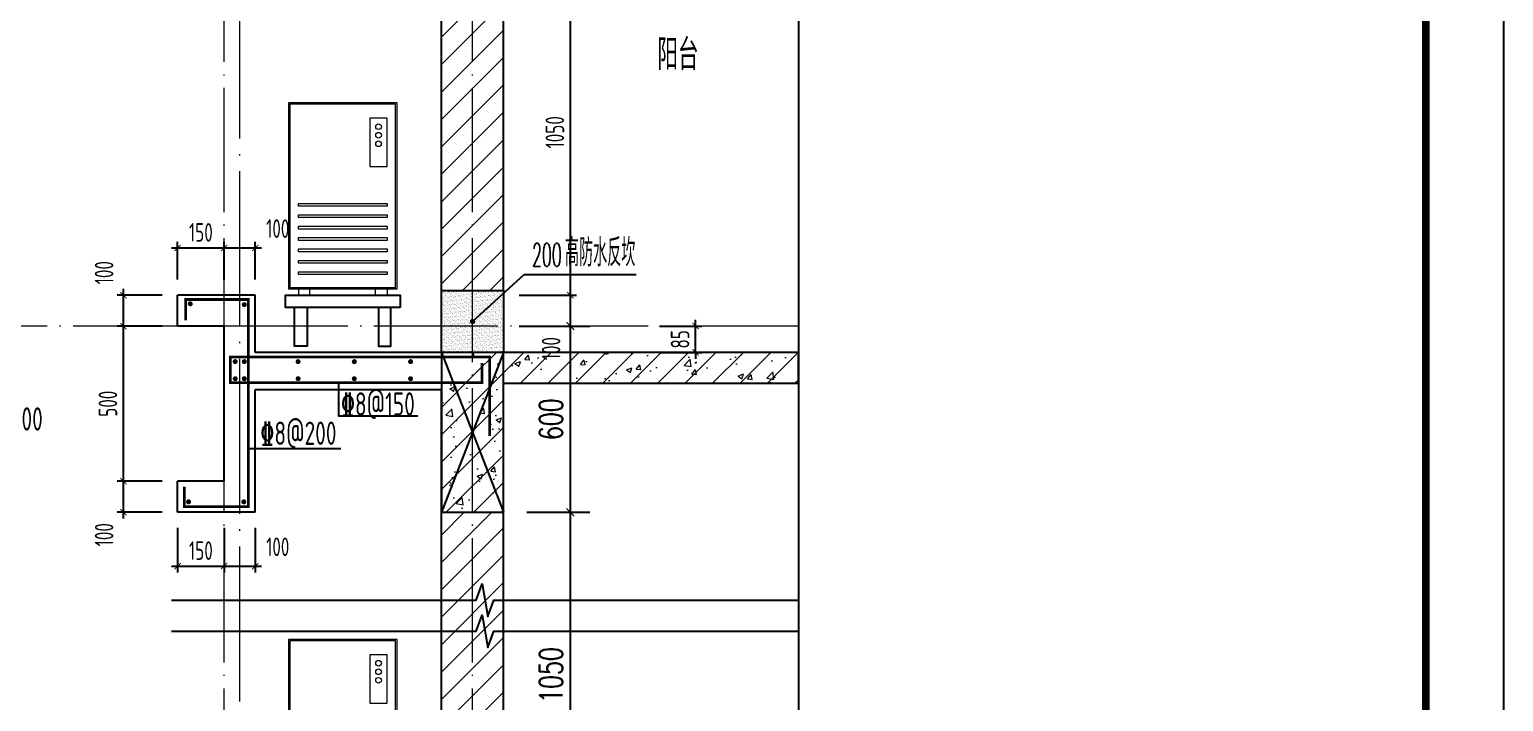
# Model space of a CAD drawing. Extents: x -668857 to 185752, y -270966 to 286822.
# Drawn here: x 69553 to 74301, y 133674 to 135841 of the extents above; entities that cross this region are included whole.
import ezdxf

# ---------------------------------------------------------------- set-up
doc = ezdxf.new("R2010")
doc.units = 0
doc.header["$LTSCALE"] = 1000
doc.linetypes.add('DOTE', pattern=[2.42, 2, -0.2, 0.02, -0.2])
doc.layers.get('0').update_dxf_attribs({"linetype": 'CONTINUOUS'})
doc.layers.get('DEFPOINTS').update_dxf_attribs({"linetype": 'CONTINUOUS'})
for name, color, linetype in [('DIM', 2, 'CONTINUOUS'), ('DIM_IDEN', 67, 'CONTINUOUS'), ('DIM_SYMB', 3, 'CONTINUOUS'), ('PUB_DIM', 3, 'CONTINUOUS'), ('PUB_TEXT', 2, 'CONTINUOUS'), ('REIN', 6, 'CONTINUOUS'), ('S-大样-砼线', 7, 'CONTINUOUS'), ('S-引出线', 40, 'CONTINUOUS'), ('TEXT', 2, 'CONTINUOUS'), ('WALL', 5, 'CONTINUOUS'), ('空调外机', 8, 'CONTINUOUS'), ('立面-看线', 251, 'CONTINUOUS')]:
    doc.layers.add(name, color=color, linetype=linetype)
for name, color, linetype, lineweight in [('DOTE', 19, 'DOTE', 9), ('PUB_HATCH', 8, 'CONTINUOUS', 9), ('图框', 9, 'CONTINUOUS', 18), ('平面-空调室外机', 143, 'CONTINUOUS', 9)]:
    doc.layers.add(name, color=color, linetype=linetype, lineweight=lineweight)
doc.layers.add('yichutu', color=7, linetype='CONTINUOUS', true_color=0xffffff)
doc.styles.add('_TCH_DIM_T3', font='SIMPLEX', dxfattribs={"width": 0.705882, "bigfont": 'GBCBIG'})
doc.styles.add('DIM_FONT_T3', font='SIMPLEX', dxfattribs={"width": 0.705882, "bigfont": 'GBCBIG'})
doc.styles.add('TSSD_DIMENSION', font='Tssdeng.shx', dxfattribs={"width": 0.7, "bigfont": 'tssdchn.shx'})
doc.styles.add('TSSD_REIN', font='tssdeng.shx', dxfattribs={"width": 0.7, "height": 300, "bigfont": 'tssdchn.shx'})
doc.dimstyles.new('_TCH_ARCH&&25', dxfattribs={"dimtxt": 74.375, "dimasz": 25, "dimexe": 62.5, "dimexo": 75, "dimgap": 25, "dimtad": 1, "dimdec": 0, "dimzin": 0, "dimdsep": 46, "dimtxsty": '_TCH_DIM_T3', "dimblk": 'ARCHTICK', "dimcen": 0.09, "dimclrt": 7, "dimazin": 0, "dimtfac": 1, "dimtdec": 0, "dimtix": 1, "dimtmove": 2, "dimatfit": 3, "dimldrblk": 'ARCHTICK', "dimfxl": 1, "dimtolj": 1, "dimtzin": 0, "dimarcsym": 0})
doc.dimstyles.new('TSSD_20_20', dxfattribs={"dimtxt": 60, "dimasz": 20, "dimexe": 20, "dimexo": 50, "dimgap": 20, "dimtad": 1, "dimdec": 0, "dimzin": 0, "dimdsep": 46, "dimtxsty": 'TSSD_DIMENSION', "dimblk": 'ARCHTICK', "dimblk1": 'ARCHTICK', "dimblk2": 'ARCHTICK', "dimcen": 0, "dimdle": 20, "dimclrt": 7, "dimadec": 0, "dimazin": 0, "dimtfac": 1, "dimtdec": 0, "dimtix": 1, "dimtmove": 2, "dimatfit": 3, "dimfxl": 1, "dimtolj": 1, "dimtzin": 0, "dimarcsym": 0})
pattern_1 = [(45, (-525879.05, 291727.59), (-44.194174, 44.194174), []), (50, (-525879.05, 291727.59), (179.315046, -15.688034), [18.75, -206.25]), (355, (-525879.05, 291727.6), (-34.687833, 188.048033), [15, -165]), (100.4514, (-525864.1, 291726.28), (144.627345, 172.359886), [15.93505, -175.28553]), (46.1842, (-525879.05, 291777.6), (266.81026, -41.37975), [28.125, -309.375]), (96.6356, (-525856.82, 291774.14), (233.66568, 243.52947), [23.90257, -262.92825]), (351.1842, (-525879.05, 291777.6), (233.66549, 243.52965), [22.5, -247.5]), (21, (-525854.05, 291765.09), (149.226763, -100.654723), [18.75, -206.25]), (326, (-525854.05, 291765.1), (60.828833, 181.28751), [15, -165]), (71.4514, (-525841.61, 291756.7), (210.055657, 80.632624), [15.93505, -175.28553]), (37.5, (-525879.05, 291727.59), (3.039964, 83.2234635), [0, -163, 0, -167.5, 0, -165.625]), (7.5, (-525879.05, 291727.59), (65.767384, 98.602928), [0, -95.5, 0, -159.25, 0, -63.125]), (327.5, (-525934.8, 291727.59), (133.455609, -5.638718), [0, -62.5, 0, -195, 0, -258.75]), (317.5, (-525959.8, 291727.59), (145.796542, 25.026246), [0, -81.25, 0, -129.5, 0, -183.75])]

# ---------------------------------------------------------------- blocks, each defined once
blk = doc.blocks.new('GFDDDDRG')
at = {"layer": '图框'}
blk.add_lwpolyline([(923309.8, -107437), (923309.8, -159999.5), (893609.8, -159999.5), (893609.8, -107437)], close=True, dxfattribs=at)
blk.add_lwpolyline([(923309.8, -107437), (923309.8, -159999.5), (893609.8, -159999.5), (893609.8, -107437)], close=True, dxfattribs=at)
at = {"layer": '图框', "const_width": 50}
blk.add_lwpolyline([(894109.8, -159499.5), (922809.8, -159499.5), (922809.8, -108687), (894109.8, -108687)], close=True, dxfattribs=at)
blk = doc.blocks.new('yct-1051-594-26275-14850-25-1002.0')
at = {"layer": 'yichutu', "color": 7, "true_color": 0xffffff}
blk.add_lwpolyline([(0, 0), (0, 14850), (26275, 14850), (26275, 0)], close=True, dxfattribs=at)
blk = doc.blocks.new('kongtiao')
for p, q in [((-338.7, 49), (-338.7, -550.8)), ((11, 49), (-338.7, 49)), ((11, -550.8), (11, 49)), ((-334.1, 44.4), (-334.1, -546.2)), ((6.4, 44.4), (-334.1, 44.4)), ((6.4, -546.2), (6.4, 44.4)), ((-76.2, -0.5), (-76.2, -156.5)), ((-21.1, -0.5), (-76.2, -0.5)), ((-21.1, -156.5), (-21.1, -0.5)), ((-76.2, -156.5), (-21.1, -156.5)), ((-338.7, -550.8), (11, -550.8)), ((-334.1, -546.2), (6.4, -546.2)), ((-306.6, -550.8), (-306.6, -571.2)), ((-269.8, -571.2), (-269.8, -550.8)), ((-57.9, -571.2), (-57.9, -550.8)), ((-21.1, -550.8), (-21.1, -571.2)), ((-306.6, -571.2), (-269.8, -571.2)), ((-21.1, -571.2), (-57.9, -571.2))]:
    blk.add_line(p, q)
for points in [[(-306.6, -275.4), (-21.1, -275.4), (-21.1, -284.6), (-306.6, -284.6)], [(-306.6, -312.1), (-21.1, -312.1), (-21.1, -321.3), (-306.6, -321.3)], [(-306.6, -348.8), (-21.1, -348.8), (-21.1, -358), (-306.6, -358)], [(-306.6, -385.6), (-21.1, -385.6), (-21.1, -394.7), (-306.6, -394.7)], [(-306.6, -422.3), (-21.1, -422.3), (-21.1, -431.5), (-306.6, -431.5)], [(-306.6, -459), (-21.1, -459), (-21.1, -468.2), (-306.6, -468.2)], [(-306.6, -495.7), (-21.1, -495.7), (-21.1, -504.9), (-306.6, -504.9)]]:
    blk.add_lwpolyline(points, close=True)
for centre in [(-48.7, -28), (-48.7, -55.6), (-48.7, -83.1)]:
    blk.add_circle(centre, 9.18)
blk = doc.blocks.new('_ArchTick')
at = {"color": 0, "linetype": 'ByBlock', "const_width": 0.15}
blk.add_lwpolyline([(-0.5, -0.5), (0.5, 0.5)], dxfattribs=at)
blk = doc.blocks.new('*D1392')
at = {"layer": 'DEFPOINTS', "color": 0, "transparency": 16777216}
for p in [(895181.9, -114386.1), (895397.2, -114386.1), (895181.9, -114986.1)]:
    blk.add_point(p, dxfattribs=at)
at = {"layer": 'PUB_DIM', "color": 0, "lineweight": -2, "transparency": 16777216}
for p, q in [((895256.9, -114386.1), (895459.7, -114386.1)), ((895397.2, -114986.1), (895397.2, -114386.1)), ((895256.9, -114986.1), (895459.7, -114986.1))]:
    blk.add_line(p, q, dxfattribs=at)
at = {"layer": 'PUB_DIM', "color": 0, "lineweight": -2, "transparency": 16777216, "xscale": 25, "yscale": 25, "zscale": 25}
for p, rotation in [((895397.2, -114386.1), 90), ((895397.2, -114986.1), 270)]:
    blk.add_blockref('_ArchTick', p, dxfattribs=dict(at, rotation=rotation))
at = {"layer": 'PUB_DIM', "color": 7, "transparency": 16777216, "insert": (895335, -114686.1), "char_height": 74.38, "attachment_point": 5, "rotation": 90, "style": '_TCH_DIM_T3'}
blk.add_mtext('\\A1;600', dxfattribs=at)
blk = doc.blocks.new('*D1393')
at = {"layer": 'DEFPOINTS', "color": 0, "transparency": 16777216}
for p in [(895181.9, -114986.1), (895397.2, -114986.1), (895181.9, -116036.1)]:
    blk.add_point(p, dxfattribs=at)
at = {"layer": 'PUB_DIM', "color": 0, "lineweight": -2, "transparency": 16777216}
for p, q in [((895256.9, -114986.1), (895459.7, -114986.1)), ((895397.2, -116036.1), (895397.2, -114986.1)), ((895256.9, -116036.1), (895459.7, -116036.1))]:
    blk.add_line(p, q, dxfattribs=at)
at = {"layer": 'PUB_DIM', "color": 0, "lineweight": -2, "transparency": 16777216, "xscale": 25, "yscale": 25, "zscale": 25}
for p, rotation in [((895397.2, -114986.1), 90), ((895397.2, -116036.1), 270)]:
    blk.add_blockref('_ArchTick', p, dxfattribs=dict(at, rotation=rotation))
at = {"layer": 'PUB_DIM', "color": 7, "transparency": 16777216, "insert": (895335, -115511.1), "char_height": 74.38, "attachment_point": 5, "rotation": 90, "style": '_TCH_DIM_T3'}
blk.add_mtext('\\A1;1050', dxfattribs=at)
blk = doc.blocks.new('*D1835')
at = {"layer": 'DEFPOINTS', "color": 0, "transparency": 16777216}
for p in [(70180.1, 135136.9), (70030.1, 134984.6), (70180.1, 134984.6)]:
    blk.add_point(p, dxfattribs=at)
at = {"layer": 'DIM', "color": 0, "lineweight": -2, "transparency": 16777216}
for p, q in [((70030.1, 135034.6), (70030.1, 135156.9)), ((70180.1, 135034.6), (70180.1, 135156.9)), ((70010.1, 135136.9), (70200.1, 135136.9))]:
    blk.add_line(p, q, dxfattribs=at)
at = {"layer": 'DIM', "color": 0, "lineweight": -2, "transparency": 16777216, "xscale": 20, "yscale": 20, "zscale": 20, "rotation": 180}
blk.add_blockref('_ArchTick', (70030.1, 135136.9), dxfattribs=at)
at = {"layer": 'DIM', "color": 0, "lineweight": -2, "transparency": 16777216, "xscale": 20, "yscale": 20, "zscale": 20}
blk.add_blockref('_ArchTick', (70180.1, 135136.9), dxfattribs=at)
at = {"layer": 'DIM', "color": 7, "transparency": 16777216, "insert": (70105.1, 135186.9), "char_height": 60, "attachment_point": 5, "style": 'TSSD_DIMENSION'}
blk.add_mtext('\\A1;150', dxfattribs=at)
blk = doc.blocks.new('*D1836')
at = {"layer": 'DEFPOINTS', "color": 0, "transparency": 16777216}
for p in [(70280.1, 135136.9), (70180.1, 134984.6), (70280.1, 134984.6)]:
    blk.add_point(p, dxfattribs=at)
at = {"layer": 'DIM', "color": 0, "lineweight": -2, "transparency": 16777216}
for p, q in [((70180.1, 135034.6), (70180.1, 135156.9)), ((70280.1, 135034.6), (70280.1, 135156.9)), ((70160.1, 135136.9), (70300.1, 135136.9))]:
    blk.add_line(p, q, dxfattribs=at)
at = {"layer": 'DIM', "color": 0, "lineweight": -2, "transparency": 16777216, "xscale": 20, "yscale": 20, "zscale": 20, "rotation": 180}
blk.add_blockref('_ArchTick', (70180.1, 135136.9), dxfattribs=at)
at = {"layer": 'DIM', "color": 0, "lineweight": -2, "transparency": 16777216, "xscale": 20, "yscale": 20, "zscale": 20}
blk.add_blockref('_ArchTick', (70280.1, 135136.9), dxfattribs=at)
at = {"layer": 'DIM', "color": 7, "transparency": 16777216, "insert": (70352.6, 135199.1), "char_height": 60, "attachment_point": 5, "style": 'TSSD_DIMENSION'}
blk.add_mtext('\\A1;100', dxfattribs=at)
blk = doc.blocks.new('*D1837')
at = {"layer": 'DEFPOINTS', "color": 0, "transparency": 16777216}
for p in [(70030.1, 134284.5), (70180.1, 134284.5), (70180.1, 134110.8)]:
    blk.add_point(p, dxfattribs=at)
at = {"layer": 'DIM', "color": 0, "lineweight": -2, "transparency": 16777216}
for p, q in [((70030.1, 134234.5), (70030.1, 134090.8)), ((70180.1, 134234.5), (70180.1, 134090.8)), ((70010.1, 134110.8), (70200.1, 134110.8))]:
    blk.add_line(p, q, dxfattribs=at)
at = {"layer": 'DIM', "color": 0, "lineweight": -2, "transparency": 16777216, "xscale": 20, "yscale": 20, "zscale": 20, "rotation": 180}
blk.add_blockref('_ArchTick', (70030.1, 134110.8), dxfattribs=at)
at = {"layer": 'DIM', "color": 0, "lineweight": -2, "transparency": 16777216, "xscale": 20, "yscale": 20, "zscale": 20}
blk.add_blockref('_ArchTick', (70180.1, 134110.8), dxfattribs=at)
at = {"layer": 'DIM', "color": 7, "transparency": 16777216, "insert": (70105.1, 134160.8), "char_height": 60, "attachment_point": 5, "style": 'TSSD_DIMENSION'}
blk.add_mtext('\\A1;150', dxfattribs=at)
blk = doc.blocks.new('*D1838')
at = {"layer": 'DEFPOINTS', "color": 0, "transparency": 16777216}
for p in [(70180.1, 134284.5), (70280.1, 134284.5), (70280.1, 134110.8)]:
    blk.add_point(p, dxfattribs=at)
at = {"layer": 'DIM', "color": 0, "lineweight": -2, "transparency": 16777216}
for p, q in [((70180.1, 134234.5), (70180.1, 134090.8)), ((70280.1, 134234.5), (70280.1, 134090.8)), ((70160.1, 134110.8), (70300.1, 134110.8))]:
    blk.add_line(p, q, dxfattribs=at)
at = {"layer": 'DIM', "color": 0, "lineweight": -2, "transparency": 16777216, "xscale": 20, "yscale": 20, "zscale": 20, "rotation": 180}
blk.add_blockref('_ArchTick', (70180.1, 134110.8), dxfattribs=at)
at = {"layer": 'DIM', "color": 0, "lineweight": -2, "transparency": 16777216, "xscale": 20, "yscale": 20, "zscale": 20}
blk.add_blockref('_ArchTick', (70280.1, 134110.8), dxfattribs=at)
at = {"layer": 'DIM', "color": 7, "transparency": 16777216, "insert": (70352.6, 134173), "char_height": 60, "attachment_point": 5, "style": 'TSSD_DIMENSION'}
blk.add_mtext('\\A1;100', dxfattribs=at)
blk = doc.blocks.new('*D1839')
at = {"layer": 'DEFPOINTS', "color": 0, "transparency": 16777216}
for p in [(69855.5, 134984.5), (70030.1, 134984.5), (70030.1, 134884.5)]:
    blk.add_point(p, dxfattribs=at)
at = {"layer": 'DIM', "color": 0, "lineweight": -2, "transparency": 16777216}
for p, q in [((69855.5, 134864.5), (69855.5, 135004.5)), ((69980.1, 134984.5), (69835.5, 134984.5)), ((69980.1, 134884.5), (69835.5, 134884.5))]:
    blk.add_line(p, q, dxfattribs=at)
at = {"layer": 'DIM', "color": 0, "lineweight": -2, "transparency": 16777216, "xscale": 20, "yscale": 20, "zscale": 20}
for p, rotation in [((69855.5, 134984.5), 90), ((69855.5, 134884.5), 270)]:
    blk.add_blockref('_ArchTick', p, dxfattribs=dict(at, rotation=rotation))
at = {"layer": 'DIM', "color": 7, "transparency": 16777216, "insert": (69793.3, 135057), "char_height": 60, "attachment_point": 5, "rotation": 90, "style": 'TSSD_DIMENSION'}
blk.add_mtext('\\A1;100', dxfattribs=at)
blk = doc.blocks.new('*D1840')
at = {"layer": 'DEFPOINTS', "color": 0, "transparency": 16777216}
for p in [(69855.5, 134884.5), (70030.1, 134884.5), (70030.1, 134384.5)]:
    blk.add_point(p, dxfattribs=at)
at = {"layer": 'DIM', "color": 0, "lineweight": -2, "transparency": 16777216}
for p, q in [((69980.1, 134884.5), (69835.5, 134884.5)), ((69855.5, 134364.5), (69855.5, 134904.5)), ((69980.1, 134384.5), (69835.5, 134384.5))]:
    blk.add_line(p, q, dxfattribs=at)
at = {"layer": 'DIM', "color": 0, "lineweight": -2, "transparency": 16777216, "xscale": 20, "yscale": 20, "zscale": 20}
for p, rotation in [((69855.5, 134884.5), 90), ((69855.5, 134384.5), 270)]:
    blk.add_blockref('_ArchTick', p, dxfattribs=dict(at, rotation=rotation))
at = {"layer": 'DIM', "color": 7, "transparency": 16777216, "insert": (69805.5, 134634.5), "char_height": 60, "attachment_point": 5, "rotation": 90, "style": 'TSSD_DIMENSION'}
blk.add_mtext('\\A1;500', dxfattribs=at)
blk = doc.blocks.new('*D1841')
at = {"layer": 'DEFPOINTS', "color": 0, "transparency": 16777216}
for p in [(69855.5, 134384.5), (70030.1, 134384.5), (70030.1, 134284.5)]:
    blk.add_point(p, dxfattribs=at)
at = {"layer": 'DIM', "color": 0, "lineweight": -2, "transparency": 16777216}
for p, q in [((69980.1, 134384.5), (69835.5, 134384.5)), ((69855.5, 134264.5), (69855.5, 134404.5)), ((69980.1, 134284.5), (69835.5, 134284.5))]:
    blk.add_line(p, q, dxfattribs=at)
at = {"layer": 'DIM', "color": 0, "lineweight": -2, "transparency": 16777216, "xscale": 20, "yscale": 20, "zscale": 20}
for p, rotation in [((69855.5, 134384.5), 90), ((69855.5, 134284.5), 270)]:
    blk.add_blockref('_ArchTick', p, dxfattribs=dict(at, rotation=rotation))
at = {"layer": 'DIM', "color": 7, "transparency": 16777216, "insert": (69793.3, 134212.1), "char_height": 60, "attachment_point": 5, "rotation": 90, "style": 'TSSD_DIMENSION'}
blk.add_mtext('\\A1;100', dxfattribs=at)
blk = doc.blocks.new('*D1842')
at = {"layer": 'DEFPOINTS', "color": 0, "transparency": 16777216}
for p in [(71532.8, 134884.6), (71698.8, 134884.6), (71532.8, 134799.6)]:
    blk.add_point(p, dxfattribs=at)
at = {"layer": 'DIM', "color": 0, "lineweight": -2, "transparency": 16777216}
for p, q in [((71582.8, 134884.6), (71718.8, 134884.6)), ((71698.8, 134884.6), (71698.8, 134904.6)), ((71698.8, 134799.6), (71698.8, 134884.6)), ((71582.8, 134799.6), (71718.8, 134799.6)), ((71698.8, 134799.6), (71698.8, 134779.6))]:
    blk.add_line(p, q, dxfattribs=at)
at = {"layer": 'DIM', "color": 0, "lineweight": -2, "transparency": 16777216, "xscale": 20, "yscale": 20, "zscale": 20}
for p, rotation in [((71698.8, 134884.6), 270), ((71698.8, 134799.6), 90)]:
    blk.add_blockref('_ArchTick', p, dxfattribs=dict(at, rotation=rotation))
at = {"layer": 'DIM', "color": 7, "transparency": 16777216, "insert": (71648.8, 134842.1), "char_height": 60, "attachment_point": 5, "rotation": 90, "style": 'TSSD_DIMENSION'}
blk.add_mtext('\\A1;85', dxfattribs=at)
blk = doc.blocks.new('*D1849')
at = {"layer": 'DEFPOINTS', "color": 0, "transparency": 16777216}
for p in [(71080.1, 136034.6), (71295.4, 136034.6), (71080.1, 134984.6)]:
    blk.add_point(p, dxfattribs=at)
at = {"layer": 'DIM', "color": 0, "lineweight": -2, "transparency": 16777216}
for p, q in [((71295.4, 134964.6), (71295.4, 136054.6)), ((71130.1, 136034.6), (71315.4, 136034.6)), ((71130.1, 134984.6), (71315.4, 134984.6))]:
    blk.add_line(p, q, dxfattribs=at)
at = {"layer": 'DIM', "color": 0, "lineweight": -2, "transparency": 16777216, "xscale": 20, "yscale": 20, "zscale": 20}
for p, rotation in [((71295.4, 136034.6), 90), ((71295.4, 134984.6), 270)]:
    blk.add_blockref('_ArchTick', p, dxfattribs=dict(at, rotation=rotation))
at = {"layer": 'DIM', "color": 7, "transparency": 16777216, "insert": (71245.4, 135509.6), "char_height": 60, "attachment_point": 5, "rotation": 90, "style": 'TSSD_DIMENSION'}
blk.add_mtext('\\A1;1050', dxfattribs=at)
blk = doc.blocks.new('*D1850')
at = {"layer": 'DEFPOINTS', "color": 0, "transparency": 16777216}
for p in [(71080.1, 134984.6), (71295.4, 134984.6), (71080.1, 134884.6)]:
    blk.add_point(p, dxfattribs=at)
at = {"layer": 'DIM', "color": 0, "lineweight": -2, "transparency": 16777216}
for p, q in [((71295.4, 134864.6), (71295.4, 135004.6)), ((71130.1, 134984.6), (71315.4, 134984.6)), ((71130.1, 134884.6), (71315.4, 134884.6))]:
    blk.add_line(p, q, dxfattribs=at)
at = {"layer": 'DIM', "color": 0, "lineweight": -2, "transparency": 16777216, "xscale": 20, "yscale": 20, "zscale": 20}
for p, rotation in [((71295.4, 134984.6), 90), ((71295.4, 134884.6), 270)]:
    blk.add_blockref('_ArchTick', p, dxfattribs=dict(at, rotation=rotation))
at = {"layer": 'DIM', "color": 7, "transparency": 16777216, "insert": (71233.2, 134812.1), "char_height": 60, "attachment_point": 5, "rotation": 90, "style": 'TSSD_DIMENSION'}
blk.add_mtext('\\A1;100', dxfattribs=at)
blk = doc.blocks.new('20210809.02275603')
at = {"layer": 'REIN', "const_width": 9}
for points in [[(88254.7, 67181.9), (88254.7, 67248.8), (88457.1, 67248.8), (88457.1, 66580.9), (88250.3, 66580.9), (88250.3, 66645.6)], [(89233.9, 66808.4), (89233.9, 67063.1), (88398.8, 67063.1), (88398.8, 66980.3), (89209.6, 66980.3), (89209.6, 67044.5)]]:
    blk.add_lwpolyline(points, dxfattribs=at)
at = {"layer": 'REIN', "const_width": 8}
for points in [[(88265.7, 67235, 1), (88273.7, 67235, 1)], [(88439.8, 67232.2, 1), (88447.8, 67232.2, 1)], [(88410.4, 67048.5, 1), (88418.4, 67048.5, 1)], [(88439.8, 67048.5, 1), (88447.8, 67048.5, 1)], [(88613, 67048.5, 1), (88621, 67048.5, 1)], [(88794.1, 67048.5, 1), (88802.1, 67048.5, 1)], [(88975.4, 67048.5, 1), (88983.4, 67048.5, 1)], [(88410.4, 66993.5, 1), (88418.4, 66993.5, 1)], [(88439.8, 66993.5, 1), (88447.8, 66993.5, 1)], [(88613, 66993.5, 1), (88621, 66993.5, 1)], [(88794.1, 66993.5, 1), (88802.1, 66993.5, 1)], [(88975.4, 66993.5, 1), (88983.4, 66993.5, 1)], [(88260.3, 66596.4, 1), (88268.3, 66596.4, 1)], [(88438, 66596.4, 1), (88446, 66596.4, 1)]]:
    blk.add_lwpolyline(points, format="xyb", close=True, dxfattribs=at)
at = {"layer": 'S-引出线'}
blk.add_line((88457.1, 66768.4), (88755, 66768.4), dxfattribs=at)
blk.add_lwpolyline([(88746.9, 66980.3), (88746.9, 66873.3), (89002.9, 66873.3)], dxfattribs=at)
at = {"layer": 'TEXT', "style": 'TSSD_REIN', "width": 0.7}
for s, p in [('%%1328@150', (88755.1, 66874.3)), ('未注明分布钢筋为%%1326@200', (87152, 66826.2)), ('\x848@200', (88495.7, 66780.1))]:
    blk.add_text(s, height=75, rotation=0, dxfattribs=at).set_placement(p)
blk = doc.blocks.new('20210902.15310781')
at = {"layer": 'DOTE', "color": 1, "linetype": 'DOTE', "ltscale": 0.2}
for p, q in [((86029, -133245.9), (86029, -113645.9)), ((86829, -133245.9), (86829, -113645.9)), ((87879, -120545.9), (84878.9, -120545.9))]:
    blk.add_line(p, q, dxfattribs=at)
at = {"layer": 'DOTE', "ltscale": 0.25}
blk.add_line((86079, -132645.9), (86079, -116832.2), dxfattribs=at)
blk = doc.blocks.new('VBCVBCBCBF')
at = {"layer": 'PUB_HATCH'}
h = blk.add_hatch(dxfattribs=at)
h.set_pattern_fill('普通砖', color=256, scale=25, style=0)
h.set_pattern_definition([(45, (0, 44.88), (-44.1941915, 44.1941915), [])])
h.paths.add_polyline_path([(894981.9, -115836.1), (895181.9, -115836.1), (895181.9, -114986.1), (894981.9, -114986.1)])
at = {"layer": 'WALL'}
for p, q in [((894981.9, -115836.1), (894981.9, -114986.1)), ((894981.9, -114986.1), (895181.9, -114986.1)), ((895181.9, -115836.1), (895181.9, -114986.1))]:
    blk.add_line(p, q, dxfattribs=at)
at = {"layer": '平面-空调室外机'}
blk.add_blockref('kongtiao', (894827.8, -115444.9), dxfattribs=at)
at = {"layer": 'PUB_DIM'}
for p1, p2, picture, middle in [((895181.9, -114986.1), (895181.9, -114386.1), '*D1392', (895335, -114686.1)), ((895181.9, -116036.1), (895181.9, -114986.1), '*D1393', (895335, -115511.1))]:
    dim = blk.add_aligned_dim(p1=p1, p2=p2, distance=-215.2, dimstyle='_TCH_ARCH&&25', dxfattribs=at)
    dim.commit()
    dim.dimension.update_dxf_attribs({"geometry": picture, "text_midpoint": middle})

msp = doc.modelspace()

# ---------------------------------------------------------------- hatches: boundary and pattern name
at = {"layer": 'PUB_HATCH'}
h = msp.add_hatch(dxfattribs=at)
h.set_pattern_fill('普通砖', color=256, scale=25, style=0)
h.set_pattern_definition([(45, (-525879.05, 291772.47), (-44.1941915, 44.1941915), [])])
h.paths.add_polyline_path([(71080.15, 134999.56), (71080.15, 136034.56), (70880.15, 136034.56), (70880.15, 134999.56)])
h = msp.add_hatch(dxfattribs=at)
h.set_pattern_fill('钢筋混凝土', color=256, scale=25, style=0)
h.set_pattern_definition(pattern_1)
h.paths.add_polyline_path([(72030.15, 134799.56), (70980.15, 134799.56), (70980.15, 134732.89), (71080.15, 134699.56), (72030.15, 134699.56)])
h = msp.add_hatch(dxfattribs=at)
h.set_pattern_fill('钢筋混凝土', color=256, scale=25, style=0)
h.set_pattern_definition(pattern_1)
h.paths.add_polyline_path([(71080.15, 134284.56), (71080.15, 134699.56), (70980.15, 134732.89), (70880.15, 134699.56), (70880.15, 134284.56)])
at = {"layer": '立面-看线'}
h = msp.add_hatch(dxfattribs=at)
h.set_pattern_fill('碎沙', color=256, scale=4)
h.set_pattern_definition([(37.5, (-730173.093, -250562.392), (-0.32000626, 9.78826475), [0, -7.7216, 0, -8.636, 0, -8.255]), (7.5, (-730173.093, -250562.392), (8.99046566, 14.33650201), [0, -4.1656, 0, -6.9596, 0, -2.667]), (327.5, (-730179.3415, -250562.392), (15.819847405, 0.02874369), [0, -2.54, 0, -9.144, 0, -11.938]), (317.5, (-730179.342, -250562.392), (15.27112905, 4.45858647), [0, -1.27, 0, -5.9944, 0, -6.858])])
h.paths.add_polyline_path([(70880.15, 134799.56), (71080.15, 134799.56), (71080.15, 134999.56), (70880.15, 134999.56)])

# ---------------------------------------------------------------- linework, layer by layer
at = {"layer": 'DIM_IDEN'}
for p, q in [((70980.15, 134899.56), (71146.96, 135051.08)), ((71146.96, 135051.08), (71507.13, 135051.08))]:
    msp.add_line(p, q, dxfattribs=at)
at = {"layer": 'DIM_IDEN', "const_width": 8.33}
msp.add_lwpolyline([(70977.06, 134896.76, 1), (70983.23, 134902.36, 1)], format="xyb", close=True, dxfattribs=at)
at = {"layer": 'DIM_SYMB'}
msp.add_lwpolyline([(72030.15, 141204.56), (72030.15, 131572.68), (72082.65, 131553.58), (71977.65, 131535.06), (72030.15, 131516.43), (72030.15, 121884.56)], dxfattribs=at)
at = {"layer": 'DIM_SYMB', "color": 5}
for points in [[(70010.15, 134000.71), (70992.02, 134000.71), (71011.13, 134053.21), (71029.64, 133948.21), (71048.27, 134000.71), (72030.15, 134000.71)], [(70010.15, 133900.71), (70992.02, 133900.71), (71011.13, 133953.21), (71029.64, 133848.21), (71048.27, 133900.71), (72030.15, 133900.71)]]:
    msp.add_lwpolyline(points, dxfattribs=at)
at = {"layer": 'S-大样-砼线'}
for p, q in [((70880.15, 134799.56), (71080.15, 134284.56)), ((71080.15, 134799.56), (70880.15, 134284.56))]:
    msp.add_line(p, q, dxfattribs=at)
msp.add_lwpolyline([(71080.15, 134799.56), (70880.15, 134799.56), (70880.15, 134284.56), (71080.15, 134284.56)], close=True, dxfattribs=at)
at = {"layer": 'WALL'}
for p, q in [((70880.15, 134999.56), (70880.15, 136034.56)), ((71080.15, 134999.56), (71080.15, 136034.56)), ((70280.15, 134984.57), (70030.15, 134984.57)), ((70030.15, 134884.57), (70030.15, 134984.57)), ((70280.15, 134799.56), (70280.15, 134984.57)), ((70880.15, 134999.56), (71080.15, 134999.56)), ((70180.15, 134884.57), (70030.15, 134884.57)), ((70180.15, 134799.56), (70180.15, 134884.57)), ((70180.15, 134384.55), (70180.15, 134799.56)), ((70980.15, 134799.56), (70280.15, 134799.56)), ((72030.15, 134799.56), (70980.15, 134799.56)), ((72030.15, 134699.56), (72030.15, 134799.56)), ((70280.15, 134284.55), (70280.15, 134679.56)), ((70880.15, 134679.56), (70280.15, 134679.56)), ((70880.15, 134284.56), (70880.15, 134679.56)), ((72030.15, 134699.56), (71080.15, 134699.56)), ((71080.15, 134284.56), (71080.15, 134699.56)), ((70180.15, 134384.55), (70030.15, 134384.55)), ((70030.15, 134284.55), (70030.15, 134384.55)), ((70280.15, 134284.55), (70030.15, 134284.55)), ((70880.15, 134284.56), (71080.15, 134284.56))]:
    msp.add_line(p, q, dxfattribs=at)
msp.add_lwpolyline([(70880.15, 134999.56), (71080.15, 134999.56), (71080.15, 134799.56), (70880.15, 134799.56)], close=True, dxfattribs=at)
at = {"layer": '空调外机', "linetype": 'Continuous'}
msp.add_lwpolyline([(70747.16, 134944.56), (70377.16, 134944.56), (70377.16, 134984.56), (70747.16, 134984.56)], close=True, dxfattribs=at)
for points in [[(70447.16, 134944.56), (70447.16, 134819.56), (70407.16, 134819.56), (70407.16, 134944.56)], [(70677.16, 134944.56), (70677.16, 134819.56), (70717.16, 134819.56), (70717.16, 134944.56)]]:
    msp.add_lwpolyline(points, dxfattribs=at)

# ---------------------------------------------------------------- block references
at = {"xscale": 0.5, "yscale": 0.5, "zscale": 0.5}
msp.add_blockref('GFDDDDRG', (-387353.44, 198011.07), dxfattribs=at)
msp.add_blockref('VBCVBCBCBF', (-824101.8, 249270.64))
at = {"layer": 'DOTE'}
msp.add_blockref('20210902.15310781', (-15848.9, 255430.45), dxfattribs=at)
at = {"layer": 'REIN'}
msp.add_blockref('20210809.02275603', (-18198.85, 67721.74), dxfattribs=at)
at = {"layer": 'yichutu', "rotation": 270}
msp.add_blockref('yct-1051-594-26275-14850-25-1002.0', (59451.45, 144292.59), dxfattribs=at)
at = {"layer": '平面-空调室外机'}
msp.add_blockref('kongtiao', (70726, 135555.72), dxfattribs=at)

# ---------------------------------------------------------------- texts
at = {"layer": 'PUB_TEXT'}
for s, height, style, width, p in [('阳台', 100, 'TSSD_REIN', 0.7, (71575.48, 135710.18)), ('200', 74.375, 'DIM_FONT_T3', 0.49827, (71171.97, 135077.33)), ('高防水反坎', 89.362, 'DIM_FONT_T3', 0.705882, (71277.85, 135077.33))]:
    msp.add_text(s, height=height, dxfattribs=dict(at, style=style, width=width)).set_placement(p)

# ---------------------------------------------------------------- dimensions: what is measured, and where the dimension line sits
at = {"layer": 'DIM'}
for p1, p2, distance, picture, middle in [((71080.15, 134984.56), (71080.15, 136034.56), -215.2, '*D1849', (71245.35, 135509.56)), ((70030.15, 134984.57), (70180.15, 134984.57), 152.32, '*D1835', (70105.15, 135186.9)), ((70030.15, 134384.55), (70030.15, 134884.55), 174.61, '*D1840', (69805.54, 134634.55)), ((71532.82, 134799.56), (71532.82, 134884.56), -165.96, '*D1842', (71648.78, 134842.06)), ((70030.15, 134284.55), (70180.15, 134284.55), -173.71, '*D1837', (70105.15, 134160.84))]:
    dim = msp.add_aligned_dim(p1=p1, p2=p2, distance=distance, dimstyle='TSSD_20_20', dxfattribs=at)
    dim.commit()
    dim.dimension.update_dxf_attribs({"geometry": picture, "text_midpoint": middle})
for base, p1, p2, angle, picture, middle in [((70280.15, 135136.9), (70180.15, 134984.57), (70280.15, 134984.57), 360, '*D1836', (70352.56, 135199.08)), ((69855.54, 134984.55), (70030.15, 134884.55), (70030.15, 134984.55), 90, '*D1839', (69793.35, 135056.96)), ((71295.35, 134984.56), (71080.15, 134884.56), (71080.15, 134984.56), 90, '*D1850', (71233.16, 134812.14)), ((69855.54, 134384.55), (70030.15, 134284.55), (70030.15, 134384.55), 90, '*D1841', (69793.35, 134212.13)), ((70280.15, 134110.84), (70180.15, 134284.55), (70280.15, 134284.55), 360, '*D1838', (70352.56, 134173.02))]:
    dim = msp.add_linear_dim(base=base, p1=p1, p2=p2, angle=angle, dimstyle='TSSD_20_20', dxfattribs=at)
    dim.commit()
    dim.dimension.update_dxf_attribs({"geometry": picture, "text_midpoint": middle, "dimtype": 161})

doc.saveas('drawing.dxf')
